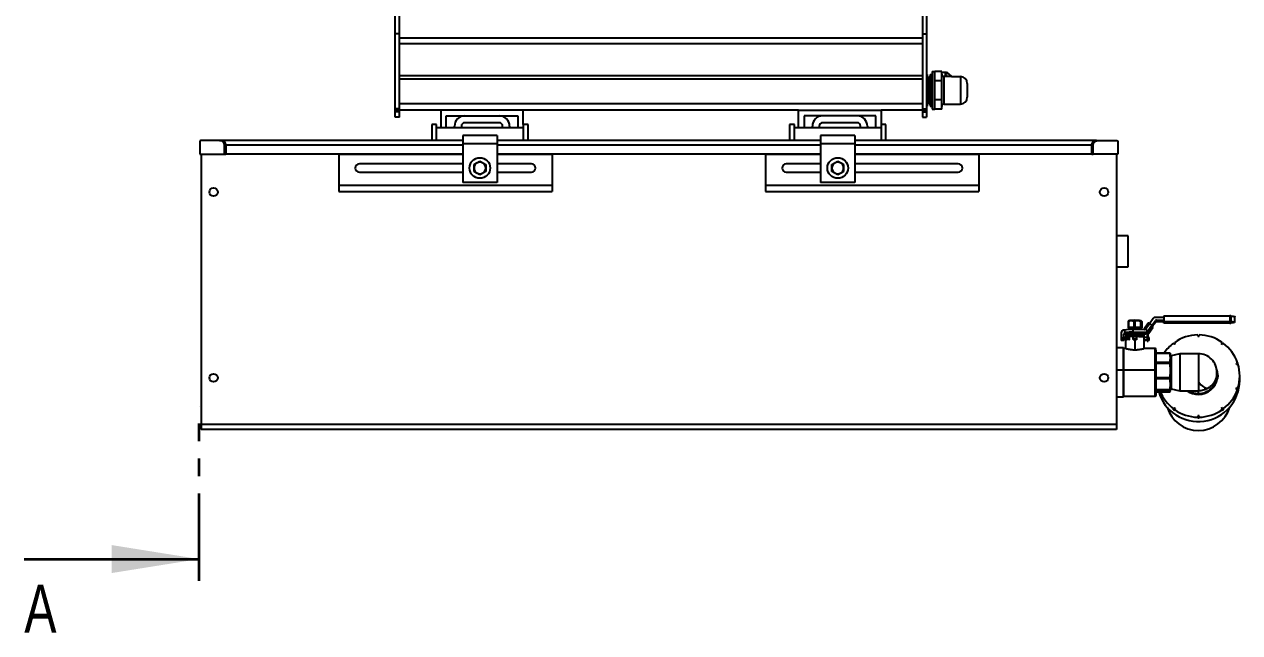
# Model space of a CAD drawing. Header units: millimetres. Extents: x -507 to 594, y -6 to 528.
# Drawn here: x -142.3 to -54, y 390.3 to 434.5 of the extents above; entities that cross this region are included whole.
import ezdxf

# ---------------------------------------------------------------- set-up
doc = ezdxf.new("R2010")
doc.units = ezdxf.units.MM
doc.linetypes.add('PHANTOM', pattern=[12.7, 6.35, -1.27, 1.27, -1.27, 1.27, -1.27])
doc.styles.add('SLDTEXTSTYLE2', font='TXT', dxfattribs={"width": 0.75})

msp = doc.modelspace()

# ---------------------------------------------------------------- linework, layer by layer
at = {"color": 7, "linetype": 'Continuous', "lineweight": 25}
for p, q in [((-115.2979, 433.8489), (-115.2979, 435.3489)), ((-114.9979, 433.8489), (-114.9979, 435.3489)), ((-76.9979, 435.3489), (-76.9979, 433.8489)), ((-76.6979, 435.3489), (-76.6979, 433.8489)), ((-114.9979, 433.8489), (-115.2979, 433.8489)), ((-115.2979, 428.3989), (-115.2979, 433.8489)), ((-114.9979, 428.3989), (-114.9979, 433.8489)), ((-76.9979, 433.5434), (-114.9979, 433.5434)), ((-76.9979, 433.8489), (-76.6979, 433.8489)), ((-76.9979, 433.8489), (-76.9979, 428.3989)), ((-76.6979, 433.8489), (-76.6979, 428.3989)), ((-76.9979, 433.1407), (-114.9979, 433.1407)), ((-76.6979, 430.8989), (-76.6479, 430.8989)), ((-76.6479, 430.8989), (-76.6479, 428.5989)), ((-76.4479, 430.8989), (-76.2979, 430.8989)), ((-76.4479, 430.8989), (-76.4479, 428.5989)), ((-76.2979, 431.1239), (-76.2979, 428.3739)), ((-76.2979, 431.1239), (-76.0979, 431.1239)), ((-76.0979, 430.4364), (-76.0979, 431.1239)), ((-75.5979, 431.1239), (-76.0979, 431.1239)), ((-75.5979, 431.0739), (-75.5979, 431.1239)), ((-75.5979, 431.0662), (-75.5979, 431.0739)), ((-75.5979, 431.0739), (-75.2479, 431.0739)), ((-75.5979, 430.4364), (-75.5979, 431.0662)), ((-75.2479, 431.0739), (-74.8979, 430.7489)), ((-114.9979, 430.8254), (-76.9979, 430.8254)), ((-114.9979, 430.5959), (-76.9979, 430.5959)), ((-76.5479, 428.7989), (-76.5479, 430.6989)), ((-76.0979, 429.0614), (-76.0979, 430.4364)), ((-75.5979, 430.4364), (-76.0979, 430.4364)), ((-75.5979, 429.0614), (-75.5979, 430.4364)), ((-74.8979, 430.7489), (-75.4644, 430.7489)), ((-75.4229, 428.7489), (-75.4229, 430.7489)), ((-75.4229, 430.7489), (-75.4229, 430.7489)), ((-74.8979, 430.7489), (-74.2479, 430.7489)), ((-74.2479, 430.7489), (-74.2479, 428.7489)), ((-73.7479, 430.2489), (-73.7479, 429.2489)), ((-114.9979, 428.3989), (-115.2979, 428.3989)), ((-115.2979, 428.2989), (-115.2979, 428.3989)), ((-115.2979, 428.1989), (-115.2979, 428.2989)), ((-114.9979, 428.2989), (-115.2979, 428.2989)), ((-76.9979, 428.7639), (-114.9979, 428.7639)), ((-114.9979, 428.2989), (-114.9979, 428.3989)), ((-111.9979, 428.2989), (-114.9979, 428.2989)), ((-114.9979, 428.1989), (-114.9979, 428.2989)), ((-111.9979, 428.2989), (-111.9979, 427.0489)), ((-105.9979, 428.2989), (-111.9979, 428.2989)), ((-105.9979, 427.2564), (-105.9979, 428.2989)), ((-85.9979, 428.2989), (-105.9979, 428.2989)), ((-85.9979, 427.0489), (-85.9979, 428.2989)), ((-85.9979, 428.2989), (-79.9979, 428.2989)), ((-79.9979, 428.2989), (-79.9979, 427.2564)), ((-76.9979, 428.2989), (-79.9979, 428.2989)), ((-76.9979, 428.3989), (-76.9979, 428.2989)), ((-76.9979, 428.3989), (-76.6979, 428.3989)), ((-76.9979, 428.2989), (-76.6979, 428.2989)), ((-76.9979, 428.2989), (-76.9979, 428.1989)), ((-76.6979, 428.5989), (-76.6479, 428.5989)), ((-76.6979, 428.3989), (-76.6979, 428.2989)), ((-76.6979, 428.2989), (-76.6979, 428.1989)), ((-76.4479, 428.5989), (-76.2979, 428.5989)), ((-76.2979, 428.3739), (-76.0979, 428.3739)), ((-76.0979, 428.3739), (-76.0979, 429.0614)), ((-75.5979, 429.0614), (-76.0979, 429.0614)), ((-75.5979, 428.3739), (-76.0979, 428.3739)), ((-75.5979, 428.3739), (-75.5979, 429.0614)), ((-75.4229, 428.7489), (-74.2479, 428.7489)), ((-114.9979, 428.1989), (-115.2979, 428.1989)), ((-115.2979, 427.7989), (-115.2979, 428.1989)), ((-114.9979, 427.7989), (-115.2979, 427.7989)), ((-114.9979, 427.7989), (-114.9979, 428.1989)), ((-111.5979, 427.8989), (-106.3979, 427.8989)), ((-111.5979, 427.0489), (-111.5979, 427.8989)), ((-107.7479, 427.3989), (-110.2479, 427.3989)), ((-106.3979, 427.8989), (-106.3979, 427.0489)), ((-80.3979, 427.8989), (-85.5979, 427.8989)), ((-85.5979, 427.8989), (-85.5979, 427.0489)), ((-81.7479, 427.3989), (-84.2479, 427.3989)), ((-80.3979, 427.0489), (-80.3979, 427.8989)), ((-76.9979, 428.1989), (-76.9979, 427.7989)), ((-76.9979, 428.1989), (-76.6979, 428.1989)), ((-76.9979, 427.7989), (-76.6979, 427.7989)), ((-76.6979, 428.1989), (-76.6979, 427.7989)), ((-112.6529, 427.2564), (-112.6529, 426.1064)), ((-112.3079, 427.2564), (-112.6529, 427.2564)), ((-112.3079, 426.1064), (-112.3079, 427.2564)), ((-112.3079, 426.1064), (-112.3079, 427.0489)), ((-112.3079, 427.0489), (-105.9979, 427.0489)), ((-110.9979, 427.0489), (-110.9979, 427.1489)), ((-110.4979, 427.1489), (-110.4979, 427.0489)), ((-107.4979, 427.0489), (-107.4979, 427.1489)), ((-106.9979, 427.1489), (-106.9979, 427.0489)), ((-105.9979, 427.2564), (-105.9979, 426.1064)), ((-105.6529, 427.2564), (-105.9979, 427.2564)), ((-105.9979, 427.0489), (-105.9979, 426.1064)), ((-105.6529, 426.1064), (-105.6529, 427.2564)), ((-86.6529, 427.2564), (-86.6529, 426.1064)), ((-86.3079, 427.2564), (-86.6529, 427.2564)), ((-86.3079, 426.1064), (-86.3079, 427.2564)), ((-86.3079, 427.0489), (-79.9979, 427.0489)), ((-86.3079, 426.1064), (-86.3079, 427.0489)), ((-84.9979, 427.0489), (-84.9979, 427.1489)), ((-84.4979, 427.1489), (-84.4979, 427.0489)), ((-81.4979, 427.0489), (-81.4979, 427.1489)), ((-80.9979, 427.1489), (-80.9979, 427.0489)), ((-79.9979, 427.2564), (-79.9979, 426.1064)), ((-79.6529, 427.2564), (-79.9979, 427.2564)), ((-79.9979, 427.0489), (-79.9979, 426.1064)), ((-79.6529, 426.1064), (-79.6529, 427.2564)), ((-129.509, 426.0724), (-129.509, 425.1064)), ((-128.0591, 426.1064), (-129.3591, 426.1064)), ((-128.0591, 426.1064), (-127.953, 426.1064)), ((-127.953, 426.1064), (-127.9529, 426.1064)), ((-110.4029, 426.1064), (-127.9529, 426.1064)), ((-127.7091, 425.7564), (-127.603, 425.7564)), ((-127.7091, 425.1064), (-127.7091, 425.7564)), ((-127.603, 425.1064), (-127.603, 425.7564)), ((-127.6029, 425.7564), (-127.6029, 425.1064)), ((-107.9029, 426.4564), (-110.4029, 426.4564)), ((-110.4029, 426.4564), (-110.4029, 425.8564)), ((-107.9029, 425.8564), (-110.4029, 425.8564)), ((-110.4029, 425.8564), (-110.4029, 423.0564)), ((-107.9029, 426.4564), (-107.9029, 425.8564)), ((-84.4029, 426.1064), (-107.9029, 426.1064)), ((-107.9029, 425.8564), (-107.9029, 423.0564)), ((-81.9029, 426.4564), (-84.4029, 426.4564)), ((-84.4029, 426.4564), (-84.4029, 425.8564)), ((-81.9029, 425.8564), (-84.4029, 425.8564)), ((-84.4029, 425.8564), (-84.4029, 423.0564)), ((-81.9029, 426.4564), (-81.9029, 425.8564)), ((-64.3529, 426.1064), (-81.9029, 426.1064)), ((-81.9029, 425.8564), (-81.9029, 423.0564)), ((-64.7029, 425.7564), (-64.5968, 425.7564)), ((-64.7029, 425.1064), (-64.7029, 425.7564)), ((-64.7029, 425.1064), (-64.7029, 425.7564)), ((-64.5968, 425.1064), (-64.5968, 425.7564)), ((-64.3529, 426.1064), (-64.2468, 426.1064)), ((-64.3529, 426.1064), (-64.3529, 426.1064)), ((-64.2468, 426.1064), (-62.9468, 426.1064)), ((-62.7969, 426.0724), (-62.7969, 425.1064)), ((-129.509, 425.1064), (-127.7091, 425.1064)), ((-129.4029, 425.1064), (-129.4029, 405.4564)), ((-127.7091, 425.1064), (-127.603, 425.1064)), ((-127.6029, 425.1064), (-127.603, 425.1064)), ((-110.4029, 425.1064), (-127.6029, 425.1064)), ((-119.4029, 425.1064), (-119.4029, 422.8564)), ((-119.4029, 425.1064), (-110.4029, 425.1064)), ((-107.9029, 425.1064), (-103.9029, 425.1064)), ((-84.4029, 425.1064), (-107.9029, 425.1064)), ((-103.9029, 425.1064), (-103.9029, 422.8564)), ((-88.4029, 425.1064), (-84.4029, 425.1064)), ((-88.4029, 425.1064), (-88.4029, 422.8564)), ((-81.9029, 425.1064), (-72.9029, 425.1064)), ((-64.7029, 425.1064), (-81.9029, 425.1064)), ((-72.9029, 425.1064), (-72.9029, 422.8564)), ((-64.7029, 425.1064), (-64.5968, 425.1064)), ((-64.7029, 425.1064), (-64.7029, 425.1064)), ((-62.7969, 425.1064), (-64.5968, 425.1064)), ((-62.9029, 425.1064), (-62.9029, 405.4564)), ((-110.4029, 424.4064), (-117.9029, 424.4064)), ((-109.5779, 424.3518), (-109.3654, 424.4745)), ((-109.5779, 424.1064), (-109.5779, 424.3518)), ((-109.5779, 423.861), (-109.5779, 424.1064)), ((-109.3654, 423.7383), (-109.5779, 423.861)), ((-109.3654, 424.4745), (-109.1529, 424.5972)), ((-109.1529, 424.5972), (-108.9404, 424.4745)), ((-108.9404, 424.4745), (-108.7279, 424.3518)), ((-108.7279, 423.861), (-108.9404, 423.7383)), ((-108.7279, 424.3518), (-108.7279, 424.1064)), ((-108.7279, 424.1064), (-108.7279, 423.861)), ((-105.4029, 424.4064), (-107.9029, 424.4064)), ((-84.4029, 424.4064), (-86.9029, 424.4064)), ((-83.5779, 424.3518), (-83.3654, 424.4745)), ((-83.5779, 424.1064), (-83.5779, 424.3518)), ((-83.5779, 423.861), (-83.5779, 424.1064)), ((-83.3654, 423.7383), (-83.5779, 423.861)), ((-83.3654, 424.4745), (-83.1529, 424.5972)), ((-83.1529, 424.5972), (-82.9404, 424.4745)), ((-82.9404, 424.4745), (-82.7279, 424.3518)), ((-82.7279, 423.861), (-82.9404, 423.7383)), ((-82.7279, 424.3518), (-82.7279, 424.1064)), ((-82.7279, 424.1064), (-82.7279, 423.861)), ((-74.4029, 424.4064), (-81.9029, 424.4064)), ((-117.9029, 423.8064), (-110.4029, 423.8064)), ((-107.9029, 423.0564), (-110.4029, 423.0564)), ((-109.1529, 423.6157), (-109.3654, 423.7383)), ((-108.9404, 423.7383), (-109.1529, 423.6157)), ((-107.9029, 423.8064), (-105.4029, 423.8064)), ((-86.9029, 423.8064), (-84.4029, 423.8064)), ((-81.9029, 423.0564), (-84.4029, 423.0564)), ((-83.1529, 423.6157), (-83.3654, 423.7383)), ((-82.9404, 423.7383), (-83.1529, 423.6157)), ((-81.9029, 423.8064), (-74.4029, 423.8064)), ((-119.4029, 422.8564), (-103.9029, 422.8564)), ((-119.4029, 422.8564), (-119.4029, 422.4064)), ((-119.4029, 422.4064), (-103.9029, 422.4064)), ((-103.9029, 422.8564), (-103.9029, 422.4064)), ((-88.4029, 422.8564), (-72.9029, 422.8564)), ((-88.4029, 422.8564), (-88.4029, 422.4064)), ((-88.4029, 422.4064), (-72.9029, 422.4064)), ((-72.9029, 422.8564), (-72.9029, 422.4064)), ((-62.0529, 419.1777), (-62.9029, 419.1777)), ((-62.0529, 416.9352), (-62.0529, 419.1777)), ((-62.9029, 416.9352), (-62.0529, 416.9352)), ((-59.4654, 413.2522), (-60.068, 413.2522)), ((-59.4654, 413.3584), (-54.6625, 413.3584)), ((-59.4654, 413.3584), (-59.4654, 412.9599)), ((-54.6625, 413.3584), (-54.6625, 412.9599)), ((-54.5915, 413.3558), (-54.5915, 412.9573)), ((-54.3154, 412.8989), (-54.3154, 413.2974)), ((-62.0591, 412.9732), (-62.0591, 412.5221)), ((-62.0504, 412.9742), (-62.0588, 412.9723)), ((-62.0075, 412.9995), (-62.0526, 412.9789)), ((-62.0359, 412.4748), (-62.0154, 412.4654)), ((-62.0271, 412.9782), (-62.0271, 412.5278)), ((-62.0154, 412.4691), (-62.0154, 412.3675)), ((-61.7154, 412.3742), (-61.7154, 412.1749)), ((-60.8688, 412.3742), (-61.7154, 412.3742)), ((-61.6487, 413.0013), (-61.6487, 412.5509)), ((-61.6047, 413.0312), (-61.6122, 412.9984)), ((-61.574, 413.0019), (-61.574, 412.5515)), ((-61.3647, 412.5183), (-61.574, 412.5515)), ((-61.3753, 412.5047), (-61.3647, 412.5183)), ((-61.1554, 412.9848), (-61.1554, 412.5345)), ((-61.095, 412.9865), (-61.1234, 412.9995)), ((-61.1154, 412.4654), (-61.0783, 412.4824)), ((-61.1154, 412.3742), (-61.1154, 412.4691)), ((-61.1124, 412.9795), (-61.0964, 412.9831)), ((-61.1124, 412.9795), (-61.1124, 412.5291)), ((-61.0922, 412.9841), (-61.0721, 412.9394)), ((-61.0721, 412.9394), (-61.0721, 412.489)), ((-61.0718, 412.488), (-61.0718, 412.9392)), ((-60.8771, 412.4345), (-60.8771, 412.3742)), ((-60.5902, 412.8429), (-60.877, 412.4349)), ((-60.814, 412.3905), (-60.6273, 412.2602)), ((-60.7952, 412.3861), (-60.5084, 412.7941)), ((-60.6314, 412.2718), (-60.7952, 412.3861)), ((-60.6314, 412.2718), (-60.3446, 412.6798)), ((-60.5496, 412.0966), (-60.2628, 412.5046)), ((-60.5495, 412.2059), (-60.2627, 412.6139)), ((-60.5495, 412.097), (-60.2627, 412.505)), ((-60.3446, 412.6798), (-60.5084, 412.7941)), ((-60.229, 413.1711), (-60.508, 412.7938)), ((-60.3266, 412.6671), (-60.0693, 413.0152)), ((-60.2754, 412.6275), (-60.0693, 412.9063)), ((-60.2628, 412.5046), (-60.2627, 412.505)), ((-60.2627, 412.505), (-60.2627, 412.6139)), ((-60.0693, 413.0152), (-60.0693, 412.9063)), ((-59.991, 413.053), (-59.4654, 413.053)), ((-59.991, 413.053), (-59.991, 412.944)), ((-59.991, 412.944), (-59.4654, 412.944)), ((-59.4654, 412.9599), (-54.6625, 412.9599)), ((-59.4654, 412.8379), (-59.4654, 412.9599)), ((-54.6625, 412.8379), (-59.4654, 412.8379)), ((-62.5654, 412.1335), (-62.5654, 411.5856)), ((-62.5654, 411.5856), (-62.3654, 411.5856)), ((-62.5654, 411.5856), (-62.5654, 411.5595)), ((-62.3654, 411.5595), (-62.5654, 411.5595)), ((-62.4404, 411.6807), (-62.4404, 411.8197)), ((-62.4404, 411.8197), (-61.9568, 411.8197)), ((-61.9568, 411.6301), (-62.4404, 411.6807)), ((-62.4404, 411.6458), (-62.4404, 411.6807)), ((-62.2236, 411.6231), (-62.4404, 411.6458)), ((-62.3222, 412.3328), (-62.3654, 412.3328)), ((-62.3654, 411.8197), (-62.3654, 412.0339)), ((-62.3654, 411.5856), (-62.3654, 411.638)), ((-62.3654, 411.5856), (-62.3654, 411.5595)), ((-62.3222, 412.3328), (-62.3222, 412.116)), ((-62.3222, 412.116), (-62.2654, 412.1463)), ((-62.2654, 412.0946), (-62.3222, 412.0898)), ((-62.2654, 412.1463), (-62.2654, 412.0946)), ((-62.2404, 411.6249), (-62.2404, 410.9814)), ((-62.1326, 412.0379), (-62.2182, 412.0163)), ((-62.2152, 412.0175), (-62.2152, 411.9165)), ((-62.215, 411.9162), (-62.0977, 411.8582)), ((-62.2099, 412.0183), (-61.9511, 412.0609)), ((-62.2099, 412.0184), (-62.2099, 411.9175)), ((-62.2099, 411.9175), (-61.6924, 411.9553)), ((-61.9654, 411.8534), (-62.088, 411.8572)), ((-61.9654, 411.8963), (-61.9654, 411.8441)), ((-61.9568, 411.6301), (-61.9568, 411.8197)), ((-61.9511, 412.0609), (-61.6924, 412.0562)), ((-61.8654, 412.1205), (-61.8654, 412.0661)), ((-61.7154, 412.1749), (-60.7914, 412.1749)), ((-61.6924, 412.0562), (-61.6924, 411.9553)), ((-61.6904, 411.6619), (-61.6904, 411.8611)), ((-61.6904, 411.8611), (-61.4404, 411.8611)), ((-61.6904, 411.6619), (-61.6904, 411.6304)), ((-61.4404, 411.6619), (-61.6904, 411.6619)), ((-61.6776, 412.0564), (-61.3602, 412.07)), ((-61.6776, 412.0564), (-61.6776, 411.9555)), ((-61.6776, 411.9555), (-61.0429, 411.9354)), ((-61.5654, 411.6314), (-61.5654, 410.8966)), ((-61.4404, 411.8611), (-61.4404, 411.6619)), ((-61.4404, 411.6619), (-61.4404, 411.6304)), ((-61.3602, 412.07), (-61.0428, 412.0363)), ((-61.2654, 412.0661), (-61.2654, 412.1205)), ((-61.2627, 412.066), (-60.7914, 412.066)), ((-61.1654, 411.8441), (-61.1654, 411.8963)), ((-60.921, 411.8752), (-61.1654, 411.8573)), ((-61.0429, 412.0363), (-61.0429, 411.9354)), ((-61.0332, 412.0353), (-60.9911, 412.0314)), ((-61.0332, 412.0353), (-61.0332, 411.9344)), ((-61.0332, 411.9344), (-60.9159, 411.8764)), ((-60.9901, 412.0358), (-60.9983, 412.0379)), ((-60.9746, 412.0299), (-60.9159, 411.9773)), ((-60.9159, 411.9773), (-60.9159, 411.8764)), ((-60.9157, 411.8762), (-60.9157, 411.9772)), ((-60.9021, 411.5835), (-60.9021, 411.7827)), ((-60.6779, 411.7827), (-60.9021, 411.7827)), ((-60.5404, 411.5835), (-60.9021, 411.5835)), ((-60.8904, 411.7827), (-60.8904, 411.7967)), ((-60.8904, 410.9814), (-60.8904, 411.5726)), ((-60.5404, 411.5617), (-60.8904, 411.5617)), ((-60.7914, 412.1749), (-60.7914, 412.066)), ((-60.6779, 412.1195), (-60.6779, 411.6118)), ((-60.6779, 411.6118), (-60.6029, 411.6118)), ((-60.6779, 411.6118), (-60.6779, 411.5878)), ((-60.6029, 411.5878), (-60.6779, 411.5878)), ((-60.6779, 411.5617), (-60.6779, 411.5573)), ((-60.6779, 411.5573), (-60.6029, 411.5573)), ((-60.6779, 411.5573), (-60.6779, 411.5333)), ((-60.6779, 411.5333), (-60.6029, 411.5333)), ((-60.6243, 412.2429), (-60.6508, 412.2052)), ((-60.6304, 412.2561), (-60.6273, 412.2602)), ((-60.6273, 412.2386), (-60.6273, 412.2602)), ((-60.5629, 412.2), (-60.6243, 412.2429)), ((-60.6029, 411.6118), (-60.6029, 412.1195)), ((-60.5404, 411.7827), (-60.6029, 411.7827)), ((-60.6029, 411.6118), (-60.6029, 411.5878)), ((-60.6029, 411.5573), (-60.6029, 411.5617)), ((-60.6029, 411.5573), (-60.6029, 411.5333)), ((-60.5894, 412.1623), (-60.5629, 412.2)), ((-60.5894, 412.1623), (-60.5894, 412.0839)), ((-60.5894, 412.0839), (-60.5629, 412.1216)), ((-60.5629, 412.2), (-60.5629, 412.1216)), ((-60.5495, 412.097), (-60.5495, 412.2059)), ((-60.5404, 411.5835), (-60.5404, 411.7827)), ((-60.5404, 411.5617), (-60.5404, 411.5835)), ((-57.0029, 411.9766), (-57.0029, 411.8774)), ((-57.0029, 411.9112), (-56.9529, 411.9116)), ((-57.0029, 411.8774), (-56.9029, 411.8774)), ((-56.9529, 411.9116), (-56.9029, 411.9112)), ((-56.9029, 411.8774), (-56.9029, 411.9766)), ((-62.4029, 411.0314), (-62.9029, 411.0314)), ((-62.3741, 410.9814), (-62.4029, 411.0314)), ((-62.4029, 409.4111), (-62.4029, 411.0314)), ((-62.2219, 410.9814), (-62.3741, 410.9814)), ((-62.3741, 409.4067), (-62.3741, 410.9814)), ((-60.1029, 410.9814), (-60.909, 410.9814)), ((-59.0102, 410.6599), (-60.0279, 410.6599)), ((-59.0107, 410.6365), (-60.0279, 410.6365)), ((-59.0107, 410.6595), (-58.9906, 410.6243)), ((-58.9779, 410.5939), (-58.9862, 410.6248)), ((-58.9779, 409.373), (-58.9779, 410.5939)), ((-58.3029, 410.6064), (-58.9279, 410.4629)), ((-58.7565, 411.3766), (-58.698, 411.2963)), ((-58.7255, 411.3341), (-58.7163, 411.3408)), ((-58.7163, 411.3408), (-58.6756, 411.3698)), ((-58.698, 411.2963), (-58.6171, 411.3549)), ((-58.6756, 411.3698), (-58.6756, 411.4352)), ((-58.6171, 411.3549), (-58.6756, 411.4352)), ((-56.9529, 410.6064), (-58.3029, 410.6064)), ((-58.3029, 410.6064), (-58.3029, 407.9115)), ((-55.2303, 411.4352), (-55.2888, 411.3549)), ((-55.2888, 411.3549), (-55.2079, 411.2963)), ((-55.2303, 411.4352), (-55.2303, 411.3698)), ((-55.2303, 411.3698), (-55.1896, 411.3408)), ((-55.2079, 411.2963), (-55.1494, 411.3766)), ((-55.1896, 411.3408), (-55.1804, 411.3341)), ((-59.0107, 409.9641), (-60.0279, 409.9641)), ((-59.0107, 409.8962), (-60.0279, 409.8962)), ((-58.9847, 409.3752), (-59.0107, 409.8962)), ((-58.9279, 410.4504), (-58.9779, 410.4488)), ((-58.9279, 410.4629), (-58.9279, 408.0545)), ((-54.1156, 409.9592), (-54.2103, 409.9285)), ((-54.2103, 409.9285), (-54.1794, 409.8338)), ((-54.1794, 409.8338), (-54.0847, 409.8644)), ((-54.1156, 409.9592), (-54.1156, 409.8938)), ((-54.1156, 409.8938), (-54.1037, 409.8583)), ((-62.4029, 407.4814), (-62.4029, 409.4111)), ((-62.3741, 409.4067), (-62.4029, 409.4111)), ((-62.3741, 407.5314), (-62.3741, 409.4067)), ((-60.1029, 409.4067), (-62.3741, 409.4067)), ((-60.1029, 407.6685), (-60.1029, 409.4067)), ((-59.0107, 408.8541), (-60.0279, 408.8541)), ((-59.0107, 408.8541), (-58.9847, 409.3752)), ((-58.9779, 409.373), (-58.9847, 409.3752)), ((-58.9779, 407.9189), (-58.9779, 409.373)), ((-55.6029, 409.0668), (-55.6029, 409.2564)), ((-55.575, 409.3366), (-55.5794, 409.3366)), ((-55.5659, 408.8386), (-55.571, 408.8386)), ((-55.569, 408.8342), (-55.5661, 408.8542)), ((-55.5686, 409.2749), (-55.565, 409.2749)), ((-55.565, 409.2681), (-55.5676, 409.2681)), ((-55.5617, 408.868), (-55.5667, 408.868)), ((-55.5652, 408.8767), (-55.5652, 408.8748)), ((-55.5602, 408.8767), (-55.5652, 408.8767)), ((-55.5602, 408.8748), (-55.5652, 408.8748)), ((-55.565, 409.275), (-55.565, 409.2779)), ((-55.565, 409.2681), (-55.565, 409.2711)), ((-55.5617, 408.868), (-55.5617, 408.8661)), ((-55.5617, 408.8631), (-55.5617, 408.8612)), ((-55.5561, 409.21), (-55.5603, 409.21)), ((-55.5561, 409.209), (-55.5602, 409.209)), ((-55.5602, 408.8748), (-55.5602, 408.8767)), ((-55.5561, 409.2032), (-55.5596, 409.2032)), ((-55.5549, 409.2027), (-55.5596, 409.2027)), ((-55.5529, 408.9436), (-55.5579, 408.9436)), ((-55.5577, 408.8948), (-55.5577, 408.8957)), ((-55.5529, 409.1804), (-55.5576, 409.1804)), ((-55.557, 408.9573), (-55.557, 408.9527)), ((-55.552, 408.9573), (-55.557, 408.9573)), ((-55.552, 408.9527), (-55.557, 408.9527)), ((-55.5529, 409.1721), (-55.5569, 409.1721)), ((-55.552, 409.1693), (-55.5567, 409.1693)), ((-55.5561, 409.21), (-55.5561, 409.2119)), ((-55.5561, 409.2061), (-55.5561, 409.209)), ((-55.5505, 408.9796), (-55.5555, 408.9796)), ((-55.5505, 409.1469), (-55.5553, 409.1469)), ((-55.5548, 408.9907), (-55.5548, 408.9859)), ((-55.5498, 408.9907), (-55.5548, 408.9907)), ((-55.5498, 408.9859), (-55.5548, 408.9859)), ((-55.5489, 409.0131), (-55.5539, 409.0131)), ((-55.5535, 409.0242), (-55.5535, 409.0174)), ((-55.5485, 409.0242), (-55.5535, 409.0242)), ((-55.5485, 409.0174), (-55.5535, 409.0174)), ((-55.548, 409.0761), (-55.553, 409.0761)), ((-55.548, 409.0751), (-55.553, 409.0751)), ((-55.548, 409.0465), (-55.553, 409.0465)), ((-55.5529, 409.1721), (-55.5529, 409.1804)), ((-55.548, 409.0693), (-55.5529, 409.0693)), ((-55.5529, 409.0465), (-55.5529, 409.0668)), ((-55.5529, 408.9436), (-55.5529, 408.9418)), ((-55.552, 408.9527), (-55.552, 408.9573)), ((-55.5505, 409.1391), (-55.5505, 409.1469)), ((-55.5505, 408.9796), (-55.5505, 408.9747)), ((-55.5498, 408.9859), (-55.5498, 408.9907)), ((-55.5489, 409.0131), (-55.5489, 409.0085)), ((-55.5485, 409.0174), (-55.5485, 409.0242)), ((-55.548, 409.0761), (-55.548, 409.0781)), ((-55.548, 409.0722), (-55.548, 409.0751)), ((-55.548, 409.0465), (-55.548, 409.0397)), ((-53.9529, 408.6746), (-53.9529, 408.9884)), ((-59.0107, 408.7811), (-60.0279, 408.7811)), ((-59.0107, 407.9798), (-60.0279, 407.9798)), ((-59.0107, 407.9445), (-60.0279, 407.9445)), ((-58.9779, 408.064), (-58.9279, 408.0625)), ((-58.9279, 408.0545), (-58.3029, 407.9115)), ((-58.9279, 408.0545), (-58.9279, 408.0499)), ((-58.9279, 408.0499), (-58.3029, 407.9064)), ((-56.9529, 408.5611), (-56.9529, 407.9115)), ((-55.5758, 408.8122), (-55.5758, 408.8103)), ((-55.5707, 408.8122), (-55.5758, 408.8122)), ((-55.5707, 408.8103), (-55.5758, 408.8103)), ((-55.5758, 408.8073), (-55.5758, 408.8054)), ((-55.5707, 408.8073), (-55.5758, 408.8073)), ((-55.5707, 408.8054), (-55.5758, 408.8054)), ((-55.5707, 408.8103), (-55.5707, 408.8122)), ((-55.5707, 408.8054), (-55.5707, 408.8073)), ((-54.1794, 408.143), (-54.2103, 408.0483)), ((-54.2103, 408.0483), (-54.1156, 408.0176)), ((-54.0847, 408.1124), (-54.1794, 408.143)), ((-54.1794, 408.0864), (-54.1794, 408.143)), ((-54.1156, 407.9523), (-54.1156, 408.0176)), ((-54.0998, 407.9995), (-54.1156, 407.9523)), ((-54.0847, 408.047), (-54.0998, 407.9995)), ((-54.0847, 408.1124), (-54.0847, 408.047)), ((-62.9029, 407.4814), (-62.4029, 407.4814)), ((-62.4029, 407.4814), (-62.3741, 407.5314)), ((-62.3741, 407.5314), (-60.1029, 407.5314)), ((-59.0107, 407.8533), (-60.0279, 407.8533)), ((-60.0279, 407.8529), (-59.0102, 407.8529)), ((-58.9862, 407.888), (-58.9779, 407.9189)), ((-58.3029, 407.9115), (-56.9529, 407.9115)), ((-58.3029, 407.9115), (-58.3029, 407.9064)), ((-58.3029, 407.9064), (-57.0706, 407.9064)), ((-56.9529, 407.722), (-56.9529, 407.9115)), ((-56.9529, 407.6504), (-56.9529, 407.6722)), ((-58.698, 406.6805), (-58.7565, 406.6002)), ((-58.7565, 406.5348), (-58.7565, 406.6002)), ((-58.7163, 406.5052), (-58.7565, 406.5348)), ((-58.6756, 406.4763), (-58.7163, 406.5052)), ((-58.6171, 406.6219), (-58.698, 406.6805)), ((-58.698, 406.6238), (-58.698, 406.6805)), ((-58.6756, 406.5416), (-58.6171, 406.6219)), ((-58.6756, 406.5416), (-58.6756, 406.4763)), ((-55.2079, 406.6805), (-55.2888, 406.6219)), ((-55.2888, 406.6219), (-55.2303, 406.5416)), ((-55.2303, 406.4763), (-55.2303, 406.5416)), ((-55.1896, 406.5052), (-55.2303, 406.4763)), ((-55.1494, 406.6002), (-55.2079, 406.6805)), ((-55.2079, 406.6238), (-55.2079, 406.6805)), ((-55.1494, 406.5348), (-55.1896, 406.5052)), ((-55.1494, 406.6002), (-55.1494, 406.5348)), ((-62.9029, 405.4564), (-129.4029, 405.4564)), ((-129.4029, 405.4564), (-129.4029, 405.1064)), ((-62.9029, 405.4564), (-62.9029, 405.1064)), ((-56.9029, 406.0994), (-57.0029, 406.0994)), ((-57.0029, 406.0994), (-57.0029, 406.0002)), ((-57.0029, 406.0428), (-56.9029, 406.0428)), ((-57.0029, 405.9349), (-57.0029, 406.0002)), ((-56.9529, 405.9344), (-57.0029, 405.9349)), ((-56.9029, 405.9349), (-56.9529, 405.9344)), ((-56.9029, 406.0002), (-56.9029, 406.0994)), ((-56.9029, 406.0002), (-56.9029, 405.9349)), ((-62.9029, 405.1064), (-129.4029, 405.1064))]:
    msp.add_line(p, q, dxfattribs=at)
at = {"color": 8, "linetype": 'Continuous', "lineweight": 25}
for p, q in [((-110.4029, 425.7564), (-127.6029, 425.7564)), ((-84.4029, 425.7564), (-107.9029, 425.7564)), ((-64.7029, 425.7564), (-81.9029, 425.7564)), ((-61.5654, 413.0385), (-61.5654, 413.0314)), ((-61.5654, 412.5084), (-61.5654, 412.3742)), ((-60.0979, 412.9244), (-60.0968, 412.9236)), ((-61.5654, 412.1466), (-61.5654, 412.0731)), ((-61.5654, 411.9312), (-61.5654, 411.8611)), ((-60.6304, 412.2561), (-60.6304, 412.2343)), ((-60.1029, 409.4067), (-60.1029, 410.9814)), ((-56.9529, 410.6064), (-56.9529, 408.5611)), ((-62.4029, 409.4111), (-62.9029, 409.4111)), ((-55.5707, 409.3143), (-55.5752, 409.3143)), ((-55.565, 409.2779), (-55.5691, 409.2779)), ((-55.565, 409.275), (-55.5686, 409.275)), ((-55.565, 409.2711), (-55.568, 409.2711)), ((-55.5602, 409.2474), (-55.5647, 409.2474)), ((-55.5587, 409.2362), (-55.5633, 409.2362)), ((-55.5561, 409.2119), (-55.5605, 409.2119)), ((-55.5561, 409.2061), (-55.5599, 409.2061)), ((-55.5505, 409.1391), (-55.5548, 409.1391)), ((-55.5489, 409.1135), (-55.5537, 409.1135)), ((-55.5485, 409.1023), (-55.5534, 409.1023)), ((-55.548, 409.0781), (-55.553, 409.0781)), ((-55.548, 409.0722), (-55.553, 409.0722)), ((-58.9779, 408.0686), (-58.9279, 408.067)), ((-54.1936, 408.0429), (-54.1794, 408.0864)), ((-60.1029, 407.5314), (-60.1029, 407.6685)), ((-58.698, 406.6238), (-58.6441, 406.5848)), ((-55.2618, 406.5848), (-55.2079, 406.6238))]:
    msp.add_line(p, q, dxfattribs=at)
at = {"color": 7, "linetype": 'PHANTOM', "lineweight": 35}
msp.add_line((-129.5505, 394.1016), (-129.5505, 406.8079), dxfattribs=at)
at = {"color": 7, "linetype": 'Continuous', "lineweight": 35}
msp.add_line((-142.2505, 395.6891), (-129.5505, 395.6891), dxfattribs=at)
at = {"color": 7, "linetype": 'Continuous', "lineweight": 25, "flags": 128}
for points in [[(-54.5915, 413.3558), (-54.5034, 413.3469), (-54.4307, 413.3369), (-54.3749, 413.3262), (-54.337, 413.3149), (-54.3178, 413.3033), (-54.3154, 413.2974)], [(-61.5654, 412.5084), (-61.6584, 412.5075), (-61.7474, 412.505), (-61.8285, 412.501), (-61.8982, 412.4955), (-61.9536, 412.489), (-61.9923, 412.4816), (-62.0125, 412.4736), (-62.0154, 412.4691)], [(-61.6047, 413.0312), (-61.697, 413.0296), (-61.7836, 413.0264), (-61.8607, 413.0217), (-61.9248, 413.0157), (-61.9733, 413.0087), (-62.0039, 413.001), (-62.0075, 412.9995)], [(-61.1154, 412.4691), (-61.1174, 412.4728), (-61.1358, 412.4808), (-61.1727, 412.4883), (-61.2266, 412.4949), (-61.2951, 412.5005), (-61.3753, 412.5047)], [(-54.5915, 412.9573), (-54.5034, 412.9484), (-54.4307, 412.9385), (-54.3749, 412.9277), (-54.337, 412.9164), (-54.3178, 412.9048), (-54.3178, 412.893), (-54.337, 412.8813), (-54.3749, 412.87), (-54.4307, 412.8593), (-54.5034, 412.8494), (-54.5915, 412.8405)], [(-62.215, 411.9162), (-62.2152, 411.9164), (-62.2152, 411.9166), (-62.2149, 411.9167), (-62.2143, 411.9169), (-62.2135, 411.9171), (-62.2125, 411.9172), (-62.2113, 411.9173), (-62.2099, 411.9175)], [(-61.5654, 411.9312), (-61.6545, 411.9303), (-61.739, 411.9277), (-61.8148, 411.9236), (-61.8782, 411.9181), (-61.9258, 411.9114), (-61.9554, 411.9041), (-61.9654, 411.8963)], [(-61.1654, 411.8963), (-61.1755, 411.9041), (-61.2051, 411.9114), (-61.2527, 411.9181), (-61.3161, 411.9236), (-61.3919, 411.9277), (-61.4764, 411.9303), (-61.5654, 411.9312)], [(-60.8904, 411.7967), (-60.8928, 411.8016), (-60.9111, 411.8111), (-60.9473, 411.8203), (-61.0004, 411.8289), (-61.0688, 411.8365), (-61.1509, 411.8431), (-61.2442, 411.8484), (-61.3463, 411.8523), (-61.4404, 411.8545)], [(-60.9159, 411.8764), (-60.9157, 411.8762), (-60.9157, 411.8761), (-60.916, 411.8759), (-60.9166, 411.8757), (-60.9174, 411.8756), (-60.9184, 411.8754), (-60.9196, 411.8753), (-60.921, 411.8752)], [(-55.5649, 408.8631), (-55.5617, 408.8889), (-55.5608, 408.8971)], [(-56.9529, 408.5611), (-56.8597, 408.4559), (-56.7677, 408.3618), (-56.6783, 408.2801), (-56.5927, 408.2119), (-56.5121, 408.1582), (-56.4376, 408.1197), (-56.3703, 408.097), (-56.311, 408.0903)]]:
    msp.add_lwpolyline(points, dxfattribs=at)
at = {"color": 7, "linetype": 'Continuous', "lineweight": 25}
for centre, radius in [((-109.1529, 424.1064), 0.75), ((-83.1529, 424.1064), 0.75), ((-128.5029, 422.3564), 0.3), ((-63.8029, 422.3564), 0.3), ((-128.5029, 408.8564), 0.3), ((-63.8029, 408.8564), 0.3)]:
    msp.add_circle(centre, radius, dxfattribs=at)
for centre, radius, start, end in [((-75.2979, 430.8989), 0.075, 0, 180), ((-75.2979, 430.8989), 0.075, 180, 0), ((-76.5479, 430.7989), 0.1, 180, 270), ((-76.5479, 430.7989), 0.1, 270, 0), ((-75.4229, 430.9239), 0.175, 268.866879, 270), ((-74.2479, 430.2489), 0.5, 360, 90), ((-74.2479, 429.2489), 0.5, 270, 0), ((-76.5479, 428.6989), 0.1, 90, 180), ((-76.5479, 428.6989), 0.1, 0, 90), ((-75.4229, 428.5739), 0.175, 90, 180), ((-110.2479, 427.1489), 0.75, 90, 180), ((-110.2479, 427.1489), 0.25, 90, 180), ((-107.7479, 427.1489), 0.75, 0, 90), ((-107.7479, 427.1489), 0.25, 0, 90), ((-84.2479, 427.1489), 0.75, 90, 180), ((-84.2479, 427.1489), 0.25, 90, 180), ((-81.7479, 427.1489), 0.75, 0, 90), ((-81.7479, 427.1489), 0.25, 0, 90), ((-127.9529, 425.7564), 0.35, 0, 90), ((-64.3529, 425.7564), 0.35, 90, 180), ((-117.9029, 424.1064), 0.3, 90, 270), ((-109.1529, 424.1064), 0.425, 120, 180), ((-109.1529, 424.1064), 0.425, 180, 240), ((-109.1529, 424.1064), 0.425, 60, 120), ((-109.1529, 424.1064), 0.425, 360, 60), ((-109.1529, 424.1064), 0.425, 300, 360), ((-105.4029, 424.1064), 0.3, 270, 90), ((-86.9029, 424.1064), 0.3, 90, 270), ((-83.1529, 424.1064), 0.425, 120, 180), ((-83.1529, 424.1064), 0.425, 180, 240), ((-83.1529, 424.1064), 0.425, 60, 120), ((-83.1529, 424.1064), 0.425, 360, 60), ((-83.1529, 424.1064), 0.425, 300, 360), ((-74.4029, 424.1064), 0.3, 270, 90), ((-109.1529, 424.1064), 0.425, 240, 300), ((-83.1529, 424.1064), 0.425, 240, 300), ((-60.0681, 413.052), 0.2002, 89.969587, 143.480579), ((-54.6582, 412.4992), 0.8592, 85.551012, 90.290123), ((-61.8218, 409.4656), 2.9105, 87.906519, 99.900262), ((-61.5939, 411.5303), 1.5084, 88.919948, 97.399082), ((-61.4873, 411.1443), 1.8905, 78.901598, 93.557875), ((-61.537, 411.5303), 1.5084, 82.600891, 91.080059), ((-61.5619, 407.7693), 4.7391, 87.743149, 90.042992), ((-60.9839, 412.1603), 0.2942, 50.104828, 68.71664), ((-60.8688, 412.4744), 0.1003, 269.992085, 303.111738), ((-60.7123, 412.5452), 0.3217, 50.676323, 67.704133), ((-60.5662, 412.3202), 0.4224, 44.056127, 58.349447), ((-58.8857, 411.7865), 1.6613, 136.80521, 148.654404), ((-61.7487, 413.8901), 1.9139, 319.382573, 329.669448), ((-59.991, 412.9528), 0.1001, 89.9726, 141.461481), ((-59.991, 412.8439), 0.1001, 89.9726, 141.461481), ((-54.6582, 412.1007), 0.8592, 85.551012, 90.290123), ((-54.6582, 413.697), 0.8592, 269.709877, 274.448989), ((-62.3658, 412.1332), 0.1996, 89.890987, 179.89057), ((-62.2659, 412.0339), 0.0995, 124.417787, 179.966417), ((-62.2659, 412.0077), 0.0995, 124.417787, 179.966417), ((-61.7782, 408.0796), 4.0958, 89.121555, 96.831722), ((-61.8214, 415.6951), 3.6278, 262.969808, 269.304883), ((-61.7371, 408.964), 2.8909, 89.075629, 98.94489), ((-61.906, 410.9769), 1.0849, 92.384596, 102.054595), ((-62.0888, 411.8967), 0.0395, 257.014582, 271.125531), ((-61.5627, 406.0181), 6.0553, 88.083496, 93.677398), ((-61.6399, 411.2665), 0.8833, 85.166194, 104.795945), ((-61.6827, 411.8042), 0.1514, 88.083496, 93.677398), ((-61.5659, 404.0054), 7.626, 89.9968, 90.935997), ((-61.491, 411.2665), 0.8833, 75.204055, 94.833806), ((-61.565, 404.0054), 7.626, 89.064003, 90.0032), ((-61.3812, 409.7753), 2.2948, 80.396246, 89.47718), ((-61.0421, 411.8959), 0.0395, 77.014582, 91.125531), ((-60.9059, 411.5677), 0.0162, 17.518588, 76.443017), ((-60.7913, 412.3752), 0.2002, 269.969567, 323.493866), ((-60.7914, 412.2665), 0.2005, 269.988719, 304.463585), ((-60.5289, 412.1195), 0.149, 144.883826, 179.990684), ((-60.853, 411.9122), 0.4224, 44.056127, 58.349447), ((-60.5284, 412.1195), 0.0745, 144.883826, 179.990684), ((-60.5284, 412.041), 0.0745, 144.883826, 179.990684), ((-60.5453, 412.1384), 0.0416, 228.43275, 264.307906), ((-56.9535, 408.9693), 3.0077, 90.942261, 124.929539), ((-56.9524, 408.9693), 3.0077, 55.070461, 89.057739), ((-60.1029, 410.9064), 0.075, 0, 90), ((-56.9616, 408.9811), 2.9934, 126.84384, 145.885747), ((-57.3746, 412.3168), 1.6092, 216.048743, 217.700507), ((-56.9529, 409.2564), 1.35, 359.782605, 90), ((-56.5313, 412.3168), 1.6092, 322.299493, 323.951257), ((-56.9413, 408.984), 2.9892, 19.039365, 53.168509), ((-54.356, 410.6134), 0.7587, 282.474807, 288.470894), ((-56.9307, 408.9884), 2.9778, 342.891301, 17.108699), ((-56.9491, 409.0677), 1.3955, 269.840281, 18.920338), ((-56.9503, 409.0693), 1.3473, 269.886812, 359.894744), ((-56.9507, 409.0486), 1.3982, 269.908084, 350.656053), ((-56.9428, 409.0632), 1.3949, 10.37107, 11.304315), ((-56.9425, 409.0632), 1.3946, 7.124365, 7.586565), ((-56.9424, 409.0633), 1.3894, 355.624732, 356.547077), ((-56.9424, 409.0584), 1.3894, 356.547078, 357.00791), ((-56.9424, 409.0633), 1.3945, 4.819593, 5.740379), ((-56.9423, 409.0633), 1.3894, 357.007909, 357.929031), ((-56.9423, 409.0633), 1.3894, 358.389383, 359.309807), ((-56.9424, 409.055), 1.3944, 4.359667, 4.819591), ((-56.9423, 409.0633), 1.3944, 3.440621, 4.359668), ((-56.9423, 409.0633), 1.3944, 355.640332, 356.559379), ((-56.9423, 409.0584), 1.3944, 356.559381, 357.018568), ((-56.9423, 409.0564), 1.3944, 356.697158, 356.880833), ((-56.9423, 409.0633), 1.3944, 357.018567, 357.936404), ((-56.9423, 409.0633), 1.3943, 1.604883, 2.063595), ((-56.9423, 409.0633), 1.3943, 358.395116, 359.312264), ((-56.9423, 409.0564), 1.3943, 358.395116, 359.312264), ((-56.954, 408.685), 3.001, 196.098132, 359.801491), ((-56.3139, 408.2455), 0.1552, 271.086011, 286.877249), ((-56.9413, 408.9928), 2.9892, 306.831491, 340.960635), ((-54.0041, 408.3745), 0.3373, 238.682044, 256.171968), ((-60.1001, 407.7407), 0.0722, 267.727887, 357.53155), ((-60.1029, 407.6064), 0.075, 270, 0), ((-56.9642, 408.9932), 2.9898, 202.42, 233.166799), ((-56.9532, 409.0539), 1.4035, 234.727973, 270.01103), ((-56.9532, 409.0758), 1.4036, 236.420555, 270.010247), ((-56.9531, 409.0759), 1.3539, 239.743624, 270.006506), ((-56.9529, 407.4124), 2.3772, 196.722435, 343.277565), ((-59.2441, 406.9193), 0.6209, 321.740331, 331.579699), ((-56.9535, 409.0075), 3.0077, 235.070461, 269.057739), ((-56.9524, 409.0075), 3.0077, 270.942261, 304.929539), ((-54.6618, 406.9193), 0.6209, 208.420301, 218.259669)]:
    msp.add_arc(centre, radius, start, end, dxfattribs=at)
for centre, major_axis, ratio, start_param, end_param in [((-61.5654, 411.5411), (0.675, -0.0712), 0.0862035, 2.198277, 2.9265936), ((-56.9529, 409.2564), (0.9953, 0.9953), 0.9163312, 3.8833576, 3.970624)]:
    msp.add_ellipse(centre, major_axis=major_axis, ratio=ratio, start_param=start_param, end_param=end_param, dxfattribs=at)
for points, knots in [([(-75.5979, 430.9196), (-75.5961, 430.9001), (-75.5923, 430.8611), (-75.5628, 430.8093), (-75.5197, 430.7683), (-75.4828, 430.7554), (-75.4644, 430.7489)], [0, 0, 0, 0, 0.2502616, 0.5008891, 0.7507303, 1, 1, 1, 1]), ([(-129.3591, 426.1064), (-129.3876, 426.1042), (-129.4385, 426.1004), (-129.4875, 426.0809), (-129.509, 426.0724)], [0, 0, 0, 0, 0.5605694, 1, 1, 1, 1]), ([(-127.7091, 425.7564), (-127.7144, 425.8), (-127.7246, 425.8837), (-127.7835, 425.9826), (-127.8625, 426.0513), (-127.9566, 426.0942), (-128.0253, 426.1024), (-128.0591, 426.1064)], [0, 0, 0, 0, 0.1962013, 0.3770655, 0.5610824, 0.7840476, 1, 1, 1, 1]), ([(-127.603, 425.7564), (-127.6083, 425.8), (-127.6186, 425.8837), (-127.6774, 425.9826), (-127.7564, 426.0513), (-127.8505, 426.0942), (-127.9192, 426.1024), (-127.953, 426.1064)], [0, 0, 0, 0, 0.1962013, 0.3770655, 0.5610824, 0.7840476, 1, 1, 1, 1]), ([(-64.7029, 425.7564), (-64.6976, 425.8), (-64.6873, 425.8837), (-64.6285, 425.9826), (-64.5495, 426.0513), (-64.4554, 426.0942), (-64.3867, 426.1024), (-64.3529, 426.1064)], [0, 0, 0, 0, 0.19620128, 0.37706555, 0.56108242, 0.78404764, 1, 1, 1, 1]), ([(-64.5968, 425.7564), (-64.5915, 425.8), (-64.5813, 425.8837), (-64.5224, 425.9826), (-64.4434, 426.0513), (-64.3493, 426.0942), (-64.2806, 426.1024), (-64.2468, 426.1064)], [0, 0, 0, 0, 0.1962013, 0.3770655, 0.5610824, 0.7840476, 1, 1, 1, 1]), ([(-62.9468, 426.1064), (-62.9183, 426.1042), (-62.8674, 426.1004), (-62.8184, 426.0809), (-62.7969, 426.0724)], [0, 0, 0, 0, 0.5605694, 1, 1, 1, 1]), ([(-62.0588, 412.9723), (-62.0589, 412.9717), (-62.059, 412.9705), (-62.0527, 412.9713), (-62.0422, 412.9737), (-62.0321, 412.9767), (-62.0271, 412.9782)], [0, 0, 0, 0, 0.2502476, 0.5003327, 0.7502942, 1, 1, 1, 1]), ([(-62.0271, 412.5278), (-62.0321, 412.5286), (-62.0422, 412.5302), (-62.0527, 412.5296), (-62.059, 412.527), (-62.0589, 412.5236), (-62.0588, 412.5219)], [0, 0, 0, 0, 0.2502476, 0.5003327, 0.7502942, 1, 1, 1, 1]), ([(-62.0588, 412.5219), (-62.0521, 412.5001), (-62.044, 412.4739), (-62.0359, 412.4775), (-62.0345, 412.4781)], [0, 0, 0, 0, 0.8280475, 1, 1, 1, 1]), ([(-62.0271, 412.9782), (-61.964, 412.9944), (-61.8379, 413.0268), (-61.7117, 413.0098), (-61.6487, 413.0013)], [0, 0, 0, 0, 0.5003683, 1, 1, 1, 1]), ([(-61.6487, 412.5509), (-61.7118, 412.5347), (-61.838, 412.5023), (-61.9641, 412.5193), (-62.0271, 412.5278)], [0, 0, 0, 0, 0.5003683, 1, 1, 1, 1]), ([(-61.6487, 413.0013), (-61.6431, 413.0004), (-61.6319, 412.9987), (-61.6188, 412.9985), (-61.6122, 412.9984)], [0, 0, 0, 0, 0.5001542, 1, 1, 1, 1]), ([(-61.574, 412.5515), (-61.5801, 412.5528), (-61.5923, 412.5555), (-61.6123, 412.5565), (-61.6319, 412.5552), (-61.6431, 412.5523), (-61.6487, 412.5509)], [0, 0, 0, 0, 0.2502476, 0.5003327, 0.7502942, 1, 1, 1, 1]), ([(-61.6122, 412.9984), (-61.6056, 412.9986), (-61.5923, 412.999), (-61.5801, 413.0009), (-61.574, 413.0019)], [0, 0, 0, 0, 0.50026663, 1, 1, 1, 1]), ([(-61.574, 413.0018), (-61.5042, 413.0114), (-61.3646, 413.0304), (-61.2251, 413), (-61.1554, 412.9848)], [0, 0, 0, 0, 0.5003683, 1, 1, 1, 1]), ([(-61.1554, 412.5345), (-61.19, 412.5288), (-61.2592, 412.5176), (-61.3296, 412.518), (-61.3647, 412.5183)], [0, 0, 0, 0, 0.5003179, 1, 1, 1, 1]), ([(-61.1554, 412.9848), (-61.1497, 412.9834), (-61.1383, 412.9806), (-61.125, 412.9783), (-61.1155, 412.9777), (-61.1134, 412.9789), (-61.1124, 412.9795)], [0, 0, 0, 0, 0.2502476, 0.5003327, 0.7502941, 1, 1, 1, 1]), ([(-61.1124, 412.5291), (-61.1134, 412.5308), (-61.1155, 412.5342), (-61.125, 412.5367), (-61.1384, 412.5371), (-61.1497, 412.5353), (-61.1554, 412.5345)], [0, 0, 0, 0, 0.25024763, 0.50033266, 0.75029412, 1, 1, 1, 1]), ([(-61.0805, 412.4871), (-61.0844, 412.4844), (-61.095, 412.4772), (-61.1057, 412.509), (-61.1124, 412.5291)], [0, 0, 0, 0, 0.36874665, 1, 1, 1, 1]), ([(-62.215, 412.0171), (-62.2151, 412.0171), (-62.2154, 412.017), (-62.2144, 412.0172), (-62.2127, 412.0177), (-62.2108, 412.0181), (-62.2098, 412.0184)], [0, 0, 0, 0, 0.2502277, 0.5002308, 0.7501411, 1, 1, 1, 1]), ([(-61.6924, 412.0562), (-61.6913, 412.0561), (-61.6892, 412.0559), (-61.6854, 412.0559), (-61.6814, 412.0561), (-61.6789, 412.0563), (-61.6776, 412.0564)], [0, 0, 0, 0, 0.2502277, 0.5002309, 0.7501412, 1, 1, 1, 1]), ([(-61.0429, 412.0363), (-61.0417, 412.0361), (-61.0393, 412.0357), (-61.0364, 412.0353), (-61.0342, 412.0352), (-61.0335, 412.0352), (-61.0332, 412.0353)], [0, 0, 0, 0, 0.2502276, 0.5002304, 0.7501404, 1, 1, 1, 1]), ([(-62.2219, 410.9809), (-62.2121, 410.9803), (-62.1909, 410.9793), (-62.1289, 410.967), (-62.0456, 410.9497), (-61.9436, 410.9301), (-61.827, 410.9124), (-61.6992, 410.8993), (-61.61, 410.8975), (-61.5654, 410.8966)], [0, 0, 0, 0, 0.1259616, 0.2715652, 0.4174262, 0.5631157, 0.7088598, 0.8544667, 1, 1, 1, 1]), ([(-61.5654, 410.8966), (-61.5208, 410.8975), (-61.4316, 410.8993), (-61.3038, 410.9124), (-61.1872, 410.9301), (-61.0853, 410.9497), (-61.002, 410.967), (-60.94, 410.9793), (-60.9188, 410.9803), (-60.909, 410.9808)], [0, 0, 0, 0, 0.1456435, 0.2913669, 0.4370582, 0.5826534, 0.7283311, 0.8740698, 1, 1, 1, 1]), ([(-60.0279, 407.7376), (-60.0279, 407.7854), (-60.0279, 407.8811), (-60.0279, 408.0932), (-60.0279, 408.3457), (-60.0279, 408.6344), (-60.0279, 408.9466), (-60.0279, 409.2709), (-60.0279, 409.5946), (-60.0279, 409.9053), (-60.0279, 410.191), (-60.0279, 410.4408), (-60.0279, 410.6454), (-60.0279, 410.7953), (-60.0279, 410.8897), (-60.0279, 410.9), (-60.0279, 410.9051)], [0, 0, 0, 0, 0.0716554, 0.1433108, 0.2149662, 0.2866216, 0.3582771, 0.4299325, 0.5015879, 0.5732433, 0.6448987, 0.7165541, 0.7882095, 0.8598649, 0.9315204, 1, 1, 1, 1]), ([(-59.0107, 410.6365), (-59.0112, 410.6404), (-59.0123, 410.6483), (-59.0127, 410.6558), (-59.0123, 410.6601), (-59.0112, 410.6597), (-59.0107, 410.6595)], [0, 0, 0, 0, 0.2501674, 0.500108, 0.7507328, 1, 1, 1, 1]), ([(-59.0107, 409.8962), (-59.0112, 409.9027), (-59.0123, 409.9157), (-59.0127, 409.934), (-59.0123, 409.9507), (-59.0112, 409.9596), (-59.0107, 409.9641)], [0, 0, 0, 0, 0.2502168, 0.5001608, 0.7507855, 1, 1, 1, 1]), ([(-59.0107, 408.7811), (-59.0112, 408.7864), (-59.0123, 408.7969), (-59.0127, 408.8152), (-59.0123, 408.8345), (-59.0112, 408.8476), (-59.0107, 408.8541)], [0, 0, 0, 0, 0.2501674, 0.500108, 0.7507328, 1, 1, 1, 1]), ([(-55.571, 408.8386), (-55.571, 408.8384), (-55.5712, 408.8378), (-55.5716, 408.8359), (-55.5721, 408.8332), (-55.5727, 408.8297), (-55.5734, 408.8257), (-55.5742, 408.8214), (-55.575, 408.8168), (-55.5755, 408.8137), (-55.5758, 408.8122)], [0, 0, 0, 0, 0.1250735, 0.2499471, 0.3751265, 0.5000502, 0.6250026, 0.7501708, 0.875012, 1, 1, 1, 1]), ([(-55.5667, 408.868), (-55.5669, 408.8665), (-55.5674, 408.8636), (-55.5681, 408.859), (-55.5687, 408.8544), (-55.5694, 408.8501), (-55.5699, 408.8462), (-55.5704, 408.8428), (-55.5708, 408.8402), (-55.5709, 408.8391), (-55.571, 408.8386)], [0, 0, 0, 0, 0.12507398, 0.2499574, 0.37516863, 0.50006729, 0.62511299, 0.75023019, 0.87507965, 1, 1, 1, 1]), ([(-55.565, 409.2779), (-55.5651, 409.2788), (-55.5653, 409.2806), (-55.5665, 409.2894), (-55.5684, 409.3011), (-55.5699, 409.3099), (-55.5707, 409.3143)], [0, 0, 0, 0, 0.2499586, 0.5000539, 0.7502315, 1, 1, 1, 1]), ([(-55.5707, 408.8122), (-55.5705, 408.8137), (-55.5699, 408.8168), (-55.5691, 408.8214), (-55.5683, 408.8257), (-55.5676, 408.8297), (-55.567, 408.8332), (-55.5665, 408.8359), (-55.5661, 408.8378), (-55.566, 408.8384), (-55.5659, 408.8386)], [0, 0, 0, 0, 0.12507417, 0.24996078, 0.37518179, 0.5000746, 0.62515094, 0.75024287, 0.875099, 1, 1, 1, 1]), ([(-55.5659, 408.8348), (-55.566, 408.8342), (-55.5661, 408.8332), (-55.5665, 408.8305), (-55.567, 408.8272), (-55.5676, 408.8233), (-55.5683, 408.8189), (-55.5691, 408.8144), (-55.5699, 408.8098), (-55.5705, 408.8068), (-55.5707, 408.8054)], [0, 0, 0, 0, 0.1250735, 0.2499471, 0.3751267, 0.5000502, 0.625003, 0.750171, 0.8750122, 1, 1, 1, 1]), ([(-55.5707, 408.8103), (-55.5704, 408.8121), (-55.5697, 408.8158), (-55.5689, 408.82), (-55.5684, 408.8226), (-55.5682, 408.8231), (-55.5684, 408.8215), (-55.5689, 408.8181), (-55.5697, 408.8131), (-55.5704, 408.8093), (-55.5707, 408.8073)], [0, 0, 0, 0, 0.12503344, 0.25006717, 0.37508272, 0.50007651, 0.62506131, 0.75005152, 0.87505687, 1, 1, 1, 1]), ([(-55.5659, 408.8386), (-55.5659, 408.8391), (-55.5657, 408.8402), (-55.5654, 408.8428), (-55.5649, 408.8462), (-55.5643, 408.8501), (-55.5637, 408.8544), (-55.563, 408.859), (-55.5623, 408.8636), (-55.5619, 408.8665), (-55.5617, 408.868)], [0, 0, 0, 0, 0.1250731, 0.2499475, 0.3751297, 0.5000497, 0.6250123, 0.7501789, 0.8750196, 1, 1, 1, 1]), ([(-55.5617, 408.8612), (-55.5619, 408.8596), (-55.5623, 408.8566), (-55.563, 408.852), (-55.5637, 408.8476), (-55.5643, 408.8436), (-55.5649, 408.8402), (-55.5654, 408.8375), (-55.5657, 408.8355), (-55.5659, 408.835), (-55.5659, 408.8348)], [0, 0, 0, 0, 0.125074, 0.2499573, 0.3751685, 0.5000672, 0.6251125, 0.75023, 0.8750793, 1, 1, 1, 1]), ([(-55.565, 409.2711), (-55.565, 409.2715), (-55.5651, 409.272), (-55.5654, 409.2744), (-55.5655, 409.2749)], [0, 0, 0, 0, 0.8033951, 1, 1, 1, 1]), ([(-55.5579, 408.9436), (-55.558, 408.9429), (-55.5582, 408.9416), (-55.5589, 408.9344), (-55.5599, 408.9245), (-55.5611, 408.9127), (-55.5625, 408.9005), (-55.5638, 408.8895), (-55.5648, 408.8808), (-55.5651, 408.878), (-55.5652, 408.8767)], [0, 0, 0, 0, 0.1249891, 0.249988, 0.3749983, 0.5000208, 0.6250534, 0.7500914, 0.8751285, 1, 1, 1, 1]), ([(-55.5617, 408.8631), (-55.562, 408.8613), (-55.5625, 408.8576), (-55.5632, 408.8534), (-55.5636, 408.8508), (-55.5638, 408.8503), (-55.5636, 408.8519), (-55.5632, 408.8553), (-55.5625, 408.8602), (-55.562, 408.8641), (-55.5617, 408.8661)], [0, 0, 0, 0, 0.1250235, 0.2500477, 0.3750621, 0.5000612, 0.6250526, 0.750048, 0.8750557, 1, 1, 1, 1]), ([(-55.5602, 409.2474), (-55.5605, 409.2502), (-55.5613, 409.256), (-55.5624, 409.2629), (-55.5632, 409.2675), (-55.5633, 409.2676), (-55.5633, 409.2677)], [0, 0, 0, 0, 0.2500307, 0.5001527, 0.7503094, 1, 1, 1, 1]), ([(-55.5602, 408.8767), (-55.56, 408.878), (-55.5597, 408.8808), (-55.5587, 408.8895), (-55.5574, 408.9005), (-55.5561, 408.9127), (-55.5548, 408.9245), (-55.5538, 408.9344), (-55.5531, 408.9416), (-55.553, 408.9429), (-55.5529, 408.9436)], [0, 0, 0, 0, 0.1249867, 0.2499848, 0.3749994, 0.500028, 0.6250627, 0.7500974, 0.8751296, 1, 1, 1, 1]), ([(-55.5529, 408.9418), (-55.553, 408.9404), (-55.5531, 408.9377), (-55.5538, 408.9289), (-55.5548, 408.9179), (-55.5561, 408.9057), (-55.5574, 408.8939), (-55.5587, 408.884), (-55.5597, 408.8769), (-55.56, 408.8755), (-55.5602, 408.8748)], [0, 0, 0, 0, 0.1249892, 0.2499881, 0.3749985, 0.5000209, 0.6250534, 0.7500914, 0.8751285, 1, 1, 1, 1]), ([(-55.5561, 409.2119), (-55.5561, 409.2125), (-55.5562, 409.2137), (-55.5568, 409.2196), (-55.5576, 409.2274), (-55.5584, 409.2333), (-55.5587, 409.2362)], [0, 0, 0, 0, 0.2499814, 0.5000851, 0.7502573, 1, 1, 1, 1]), ([(-55.5577, 408.8957), (-55.5576, 408.8963), (-55.5575, 408.8975), (-55.5571, 408.9012), (-55.5566, 408.9057), (-55.5561, 408.9107), (-55.5556, 408.9156), (-55.5551, 408.9196), (-55.5548, 408.9227), (-55.5547, 408.9233), (-55.5547, 408.9236)], [0, 0, 0, 0, 0.12499057, 0.24998543, 0.37499018, 0.50000518, 0.62502507, 0.75004394, 0.87505774, 1, 1, 1, 1]), ([(-55.5503, 408.9761), (-55.5505, 408.9728), (-55.5509, 408.9661), (-55.5515, 408.9582), (-55.5519, 408.953), (-55.552, 408.9528), (-55.552, 408.9527)], [0, 0, 0, 0, 0.25000745, 0.50012115, 0.75028653, 1, 1, 1, 1]), ([(-55.5489, 409.0085), (-55.5489, 409.0078), (-55.5489, 409.0064), (-55.5491, 408.9997), (-55.5495, 408.9907), (-55.5498, 408.984), (-55.55, 408.9806)], [0, 0, 0, 0, 0.2499991, 0.500109, 0.7502759, 1, 1, 1, 1]), ([(-55.5489, 409.1135), (-55.549, 409.1164), (-55.5492, 409.1222), (-55.5495, 409.1291), (-55.5498, 409.1336), (-55.5498, 409.1338), (-55.5498, 409.1338)], [0, 0, 0, 0, 0.2500039, 0.5001161, 0.7502825, 1, 1, 1, 1]), ([(-55.548, 409.0781), (-55.5481, 409.0786), (-55.5481, 409.0798), (-55.5481, 409.0856), (-55.5483, 409.0935), (-55.5484, 409.0994), (-55.5485, 409.1023)], [0, 0, 0, 0, 0.2500013, 0.500112, 0.7502786, 1, 1, 1, 1]), ([(-59.0107, 407.9445), (-59.0112, 407.9454), (-59.0123, 407.9473), (-59.0127, 407.9549), (-59.0123, 407.9655), (-59.0112, 407.975), (-59.0107, 407.9798)], [0, 0, 0, 0, 0.25021675, 0.50016076, 0.75078549, 1, 1, 1, 1]), ([(-59.0107, 407.8533), (-58.9977, 407.8685), (-58.9717, 407.8989), (-58.9977, 407.9293), (-59.0107, 407.9445)], [0, 0, 0, 0, 0.4998746, 1, 1, 1, 1])]:
    msp.add_open_spline(points, degree=3, knots=knots, dxfattribs=at)
for points in [[(-59.0107, 409.9641), (-58.9977, 410.0762), (-58.9717, 410.3003), (-58.9977, 410.5245), (-59.0107, 410.6365)], [(-59.0107, 407.9798), (-58.9977, 408.1133), (-58.9717, 408.3805), (-58.9977, 408.6476), (-59.0107, 408.7811)], [(-56.2689, 408.097), (-56.3216, 408.0688), (-56.427, 408.0123), (-56.5976, 407.9554), (-56.7736, 407.9183), (-56.8932, 407.9138), (-56.9529, 407.9115)], [(-60.0279, 407.6065), (-60.0279, 407.6128), (-60.0279, 407.6255), (-60.0279, 407.7002), (-60.0279, 407.7376)]]:
    msp.add_open_spline(points, degree=3, dxfattribs=at)
at = {"color": 8, "linetype": 'Continuous', "lineweight": 25}
msp.add_open_spline([(-55.607, 409.2515), (-55.606, 409.226), (-55.6021, 409.1274), (-55.6323, 408.9567), (-55.6968, 408.7468), (-55.797, 408.5502), (-55.9276, 408.373), (-56.0843, 408.2171), (-56.2073, 408.137), (-56.2689, 408.097)], degree=3, knots=[0, 0, 0, 0, 0.0550317, 0.2125264, 0.3700211, 0.5275159, 0.6850106, 0.8425053, 1, 1, 1, 1], dxfattribs=at)
at = {"color": 7, "linetype": 'Continuous', "lineweight": 35}
msp.add_solid([(-129.5505, 395.6891), (-135.9005, 396.7051), (-135.9005, 394.6731)], dxfattribs=at)

# ---------------------------------------------------------------- texts
at = {"color": 7, "linetype": 'Continuous', "insert": (-142.2505, 393.8379), "char_height": 3.5, "attachment_point": 1, "style": 'SLDTEXTSTYLE2'}
msp.add_mtext('A', dxfattribs=at)

doc.saveas('drawing.dxf')
